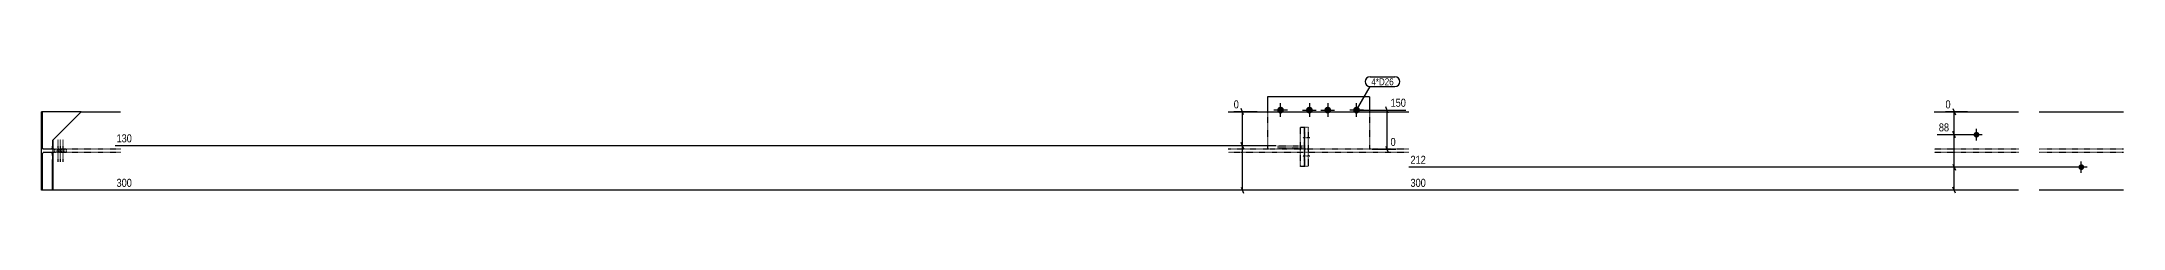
# Model space of a CAD drawing. Header units: millimetres. Extents: x 9 to 73973, y 6 to 4893.
# Drawn here: x 35244 to 43188, y 19 to 465 of the extents above; entities that cross this region are included whole.
import ezdxf

# ---------------------------------------------------------------- set-up
doc = ezdxf.new("R2010")
doc.units = ezdxf.units.MM
doc.linetypes.add('DXK_LINE_DOT2', pattern=[3.9198, 1.9599, -1.9599])
for name, color, linetype in [('MÅLSÆTNING', 7, 'Continuous'), ('STÅL', 7, 'Continuous'), ('TEKST', 7, 'Continuous')]:
    doc.layers.add(name, color=color, linetype=linetype)
doc.styles.add('Arial Narrow', font='ARIALN.TTF', dxfattribs={"height": 0.2})

msp = doc.modelspace()

# ---------------------------------------------------------------- hatches: boundary and pattern name
at = {"layer": 'STÅL', "linetype": 'Continuous'}
for points in [[(39959.1, 337.4, -1), (39985.1, 337.4, -1)], [(40095.1, 337.4, -1), (40069.1, 337.4, -1)], [(40165.1, 337.4, -1), (40139.1, 337.4, -1)], [(40249.1, 337.4, -1), (40275.1, 337.4, -1)], [(42616.7, 243.2, -1), (42638.7, 243.2, -1)], [(43016.7, 119.2, -1), (43038.7, 119.2, -1)]]:
    msp.add_hatch(color=96, dxfattribs=at).paths.add_polyline_path(points)

# ---------------------------------------------------------------- linework, layer by layer
at = {"layer": 'MÅLSÆTNING', "color": 7, "linetype": 'Continuous'}
for p, q in [((39883.2, 331.2), (39793.3, 331.2)), ((39831.2, 319.2), (39821.6, 343.2)), ((40270.1, 337.4), (40450.4, 337.4)), ((40383.1, 325.4), (40373.5, 349.4)), ((40378.3, 187.5), (40378.3, 337.4)), ((42593.7, 331.2), (42509.4, 331.2)), ((42537.7, 343.2), (42547.3, 319.2)), ((42542.5, 243.2), (42542.5, 331.2)), ((42619.7, 243.2), (42478.2, 243.2)), ((42619.7, 243.2), (42478.2, 243.2)), ((42547.3, 231.2), (42537.7, 255.2)), ((42547.3, 231.2), (42537.7, 255.2)), ((42542.5, 119.2), (42542.5, 243.2)), ((39954.8, 201.2), (35524.4, 201.2)), ((39831.2, 189.2), (39821.6, 213.2)), ((39826.4, 31.2), (39826.4, 201.2)), ((40320.1, 187.5), (40411.4, 187.5)), ((40373.5, 199.5), (40383.1, 175.4)), ((43019.7, 119.2), (40462.1, 119.2)), ((43019.7, 119.2), (40462.1, 119.2)), ((42537.7, 131.2), (42547.3, 107.2)), ((42537.7, 131.2), (42547.3, 107.2)), ((42542.5, 31.2), (42542.5, 119.2)), ((39885.2, 31.2), (35524.4, 31.2)), ((39821.6, 43.2), (39831.2, 19.2)), ((42689.8, 31.2), (40462.1, 31.2)), ((42547.3, 19.2), (42537.7, 43.2))]:
    msp.add_line(p, q, dxfattribs=at)
at = {"layer": 'STÅL', "color": 2, "linetype": 'Continuous'}
for p, q in [((35244.4, 31.2), (35244.4, 331.2)), ((35395.8, 331.2), (35244.4, 331.2)), ((35247.2, 214.5), (35247.2, 331.2)), ((35395.8, 331.2), (35285.8, 221.2)), ((35395.8, 331.2), (35545.8, 331.2)), ((39772.1, 331.2), (40462.1, 331.2)), ((40312.1, 387.5), (39922.1, 387.5)), ((39922.1, 387.5), (39922.1, 331.2)), ((40312.1, 387.5), (40312.1, 331.2)), ((42466.7, 331.2), (42788.2, 331.2)), ((42866.7, 331.2), (43188.2, 331.2)), ((35247.4, 204.1), (35247.2, 214.5)), ((35248.1, 195.4), (35247.4, 204.1)), ((35247.4, 158.3), (35248.1, 167)), ((35249.2, 189.5), (35248.1, 195.4)), ((35248.1, 167), (35249.2, 172.9)), ((35250.5, 187.5), (35249.2, 189.5)), ((35249.2, 172.9), (35250.5, 175)), ((35282.5, 187.5), (35250.5, 187.5)), ((35282.5, 175), (35250.5, 175)), ((35283.8, 189.5), (35282.5, 187.5)), ((35282.5, 175), (35283.8, 172.9)), ((35284.9, 195.4), (35283.8, 189.5)), ((35283.8, 172.9), (35284.9, 167)), ((35285.6, 204.1), (35284.9, 195.4)), ((35284.9, 167), (35285.6, 158.3)), ((35285.8, 214.5), (35285.6, 204.1)), ((35285.8, 221.2), (35285.8, 214.5)), ((35288.6, 31.2), (35288.6, 224)), ((35247.2, 148), (35247.4, 158.3)), ((35247.2, 31.2), (35247.2, 148)), ((35285.6, 158.3), (35285.8, 148)), ((35285.8, 31.2), (35285.8, 148)), ((35545.8, 31.2), (35244.4, 31.2)), ((40462.1, 31.2), (39772.1, 31.2)), ((42788.2, 31.2), (42466.7, 31.2)), ((43188.2, 31.2), (42866.7, 31.2))]:
    msp.add_line(p, q, dxfattribs=at)
at = {"layer": 'STÅL', "color": 7, "linetype": 'DXK_LINE_DOT2'}
for p, q in [((39922.1, 331.2), (39922.1, 187.5)), ((40312.1, 331.2), (40312.1, 187.5)), ((40077.7, 271.2), (40048.2, 271.2)), ((40048.2, 121.2), (40048.2, 271.2)), ((40062.8, 271.2), (40062.8, 121.2)), ((40063.1, 121.2), (40063.1, 271.2)), ((40077.7, 271.2), (40077.7, 121.2)), ((35545.8, 187.5), (35282.5, 187.5)), ((35545.8, 175), (35282.5, 175)), ((39922.1, 187.5), (39772.1, 187.5)), ((40462.1, 175), (39772.1, 175)), ((40312.1, 187.5), (39922.1, 187.5)), ((39962.8, 201.2), (40062.8, 201.2)), ((39962.8, 191.2), (39962.8, 201.2)), ((40062.8, 191.2), (39962.8, 191.2)), ((40050.6, 191.2), (40050.6, 201.2)), ((40462.1, 187.5), (40312.1, 187.5)), ((42788.2, 187.5), (42466.7, 187.5)), ((42788.2, 175), (42466.7, 175)), ((43188.2, 187.5), (42866.7, 187.5)), ((43188.2, 175), (42866.7, 175)), ((40077.7, 121.2), (40048.2, 121.2))]:
    msp.add_line(p, q, dxfattribs=at)
at = {"layer": 'STÅL', "color": 96, "linetype": 'Continuous'}
for p, q in [((39998.1, 337.4), (39946.1, 337.4)), ((39972.1, 311.4), (39972.1, 363.4)), ((40056.1, 337.4), (40108.1, 337.4)), ((40082.1, 363.4), (40082.1, 311.4)), ((40126.1, 337.4), (40178.1, 337.4)), ((40152.1, 363.4), (40152.1, 311.4)), ((40288.1, 337.4), (40236.1, 337.4)), ((40262.1, 311.4), (40262.1, 363.4)), ((42649.7, 243.2), (42605.7, 243.2)), ((42627.7, 221.2), (42627.7, 265.2)), ((43049.7, 119.2), (43005.7, 119.2)), ((43027.7, 97.2), (43027.7, 141.2))]:
    msp.add_line(p, q, dxfattribs=at)
at = {"layer": 'STÅL', "color": 96, "linetype": 'DXK_LINE_DOT2'}
for p, q in [((35294.7, 175), (35294.7, 187.5)), ((35303.9, 175), (35303.9, 187.5)), ((35307.7, 139.9), (35307.7, 224.9)), ((35313, 175), (35313, 187.5)), ((35316.9, 139.9), (35316.9, 224.9)), ((35320.7, 175), (35320.7, 187.5)), ((35326, 139.9), (35326, 224.9)), ((35329.9, 175), (35329.9, 187.5)), ((35339, 175), (35339, 187.5)), ((40083.3, 231.2), (40055.5, 231.2)), ((40083.3, 161.2), (40055.5, 161.2))]:
    msp.add_line(p, q, dxfattribs=at)

# ---------------------------------------------------------------- wipeouts: each hides what was drawn before it
at = {"color": 0}
msp.add_wipeout([(40403.9, 432.3), (40403.9, 460.3), (40318.6, 460.3), (40318.6, 432.3)], dxfattribs=at).dxf.layer = 'TEKST'

# ---------------------------------------------------------------- next in the draw order: wipeouts: each hides what was drawn before it
at = {"color": 0, "linetype": 'Continuous'}
for points in [[(40456.8, 343.8), (40456.8, 388.6), (40385.5, 388.6), (40385.5, 343.8)], [(42535.3, 337.6), (42535.3, 382.4), (42503, 382.4), (42503, 337.6)], [(39813.4, 207.6), (39813.4, 252.4), (35523.8, 252.4), (35523.8, 207.6)], [(40417.8, 193.9), (40417.8, 238.7), (40385.5, 238.7), (40385.5, 193.9)], [(42529.4, 249.6), (42529.4, 294.4), (42477.6, 294.4), (42477.6, 249.6)], [(42529.4, 125.6), (42529.4, 170.4), (40461.5, 170.4), (40461.5, 125.6)], [(39813.4, 37.6), (39813.4, 82.4), (35523.8, 82.4), (35523.8, 37.6)], [(42529.4, 37.6), (42529.4, 82.4), (40461.5, 82.4), (40461.5, 37.6)]]:
    msp.add_wipeout(points, dxfattribs=at).dxf.layer = 'MÅLSÆTNING'
at = {"color": 0}
msp.add_wipeout([(40403.9, 432.3), (40403.9, 460.3), (40318.6, 460.3), (40318.6, 432.3)], dxfattribs=at).dxf.layer = 'TEKST'

# ---------------------------------------------------------------- next in the draw order: linework, layer by layer
at = {"layer": 'MÅLSÆTNING', "color": 7, "linetype": 'Continuous'}
for p, q in [((39826.4, 201.2), (39826.4, 331.2)), ((39954.8, 201.2), (35524.4, 201.2)), ((39821.6, 213.2), (39831.2, 189.2))]:
    msp.add_line(p, q, dxfattribs=at)
at = {"layer": 'TEKST', "color": 7, "linetype": 'Continuous'}
for p, q in [((40262.1, 337.4), (40313.8, 427.5)), ((40313.8, 465.1), (40408.7, 465.1)), ((40313.8, 427.5), (40408.7, 427.5))]:
    msp.add_line(p, q, dxfattribs=at)
for centre, start, end in [((40313.8, 446.3), 90, 270), ((40408.7, 446.3), 270, 90)]:
    msp.add_arc(centre, 18.8, start, end, dxfattribs=at)

# ---------------------------------------------------------------- next in the draw order: texts
at = {"layer": 'MÅLSÆTNING', "color": 3, "linetype": 'Continuous', "style": 'Arial Narrow'}
for s, height, p in [('150', 30.54, (40391.9, 350.2)), ('0', 30.5, (42509.4, 344)), ('130', 30.54, (35530.2, 214)), ('88', 30.54, (42484, 256)), ('0', 30.5, (40391.9, 200.3)), ('212', 30.54, (40467.9, 132)), ('300', 30.54, (35530.2, 44)), ('300', 30.54, (40467.9, 44))]:
    msp.add_text(s, height=height, dxfattribs=at).set_placement(p)
at = {"layer": 'TEKST', "color": 3, "style": 'Arial Narrow'}
msp.add_text('4*D26', height=26.72, dxfattribs=at).set_placement((40318.6, 432.3))

# ---------------------------------------------------------------- next in the draw order: wipeouts: each hides what was drawn before it
at = {"color": 0, "linetype": 'Continuous'}
msp.add_wipeout([(39819.2, 337.6), (39819.2, 382.4), (39786.9, 382.4), (39786.9, 337.6)], dxfattribs=at).dxf.layer = 'MÅLSÆTNING'

# ---------------------------------------------------------------- next in the draw order: texts
at = {"layer": 'MÅLSÆTNING', "color": 3, "linetype": 'Continuous', "style": 'Arial Narrow'}
msp.add_text('0', height=30.5, dxfattribs=at).set_placement((39793.3, 344))

doc.saveas('drawing.dxf')
